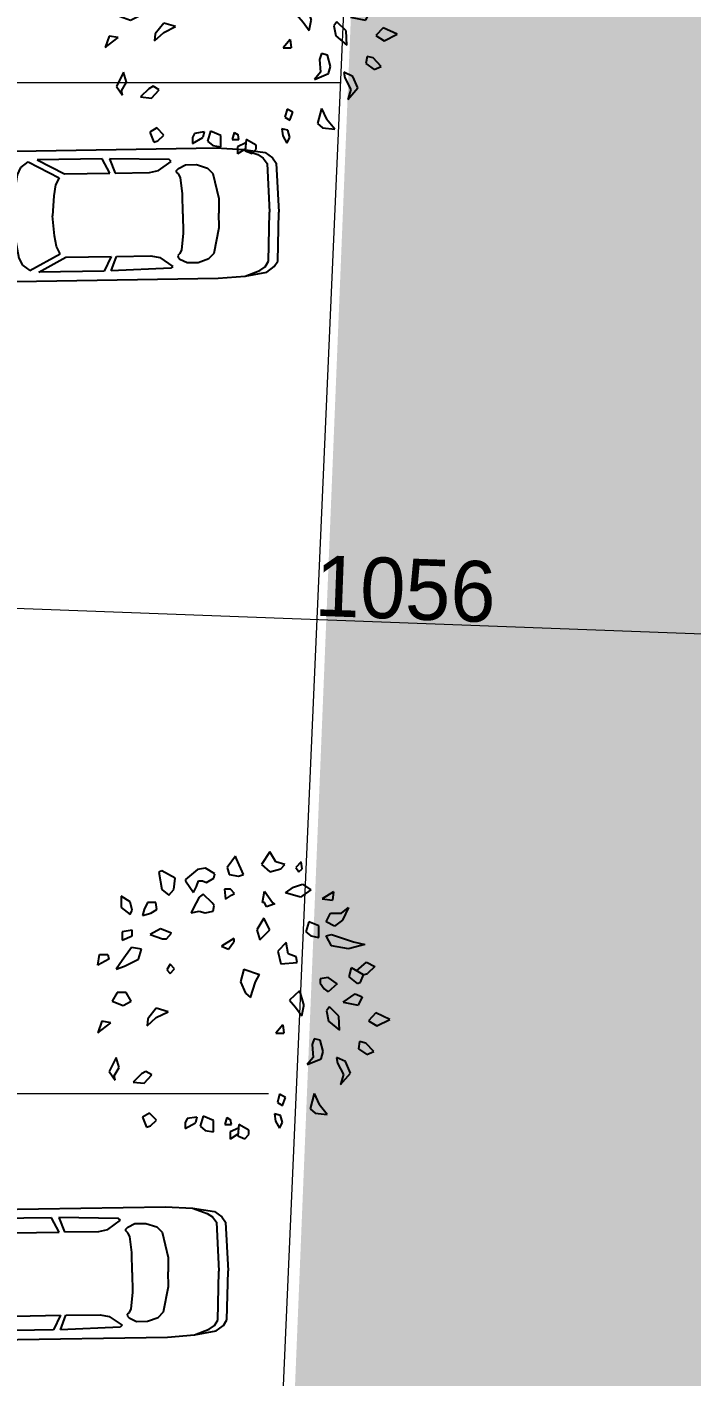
# Model space of a CAD drawing. Header units: centimetres. Extents: x 63871 to 181827, y -95930 to 42199.
# Drawn here: x 175835 to 176600, y 34026 to 35581 of the extents above; entities that cross this region are included whole.
import ezdxf

# ---------------------------------------------------------------- set-up
doc = ezdxf.new("R2010")
doc.units = ezdxf.units.CM
for name, color, linetype, lineweight in [('ARA SINIRLAR', 225, 'Continuous', 15), ('ARM_Pen_No__252', 8, 'Continuous', 18), ('OLUK', 222, 'Continuous', 15)]:
    doc.layers.add(name, color=color, linetype=linetype, lineweight=lineweight)
for name, color, linetype in [('CAY', 94, 'Continuous'), ('Dıış Ölçü', 140, 'Continuous'), ('furn', 7, 'Continuous')]:
    doc.layers.add(name, color=color, linetype=linetype)
doc.styles.add('RomanS', font='')
doc.styles.get('RomanS').set_extended_font_data('Stylus BT')
doc.dimstyles.new('BÖYÜK', dxfattribs={"dimtxt": 70, "dimasz": 5, "dimexe": 5, "dimexo": 5, "dimgap": 2, "dimtad": 3, "dimdec": 0, "dimzin": 0, "dimdsep": 46, "dimtxsty": 'RomanS', "dimblk": 'DOT', "dimcen": 5, "dimadec": 0, "dimazin": 0, "dimtfac": 1, "dimtdec": 0, "dimtix": 1, "dimtofl": 0, "dimtmove": 1, "dimatfit": 0, "dimldrblk": 'DOT', "dimfxl": 10, "dimfxlon": 1, "dimtolj": 1, "dimtzin": 0, "dimarcsym": 0})

# ---------------------------------------------------------------- blocks, each defined once
blk = doc.blocks.new('02PCAR03')
at = {"color": 0, "linetype": 'ByBlock'}
for p, q in [((-201, 30), (-203, 27)), ((-197, 33), (-201, 30)), ((-196, 30), (-198, 27)), ((-185, 35), (-197, 33)), ((-193, 32), (-196, 30)), ((-185, 35), (-193, 32)), ((-170, 36), (-185, 35)), ((-35, 36), (-170, 36)), ((-145, 29), (-144, 30)), ((-144, 30), (-111, 31)), ((-111, 31), (-114, 23)), ((-111, 23), (-107, 31)), ((-107, 31), (-71, 31)), ((-71, 31), (-86, 23)), ((-66, 30), (-83, 21)), ((-62, 27), (-66, 30)), ((-11, 35), (-35, 36)), ((-14, 33), (-19, 35)), ((-9, 29), (-14, 33)), ((-6, 32), (-11, 35)), ((-4, 29), (-6, 32)), ((-203, 27), (-204, 0)), ((-198, 27), (-199, 0)), ((-165, 25), (-168, 22)), ((-159, 27), (-165, 25)), ((-153, 27), (-159, 27)), ((-149, 25), (-153, 27)), ((-148, 24), (-149, 25)), ((-149, 22), (-148, 23)), ((-148, 23), (-148, 24)), ((-138, 24), (-145, 29)), ((-133, 23), (-138, 24)), ((-114, 23), (-133, 23)), ((-86, 23), (-111, 23)), ((-60, 23), (-62, 27)), ((-58, 11), (-60, 23)), ((-11, 14), (-56, 23)), ((-6, 20), (-9, 29)), ((-1, 13), (-4, 29)), ((-168, 22), (-171, 8)), ((-151, 11), (-150, 20)), ((-150, 20), (-149, 22)), ((-83, 21), (-81, 17)), ((-81, 17), (-80, 11)), ((-4, 0), (-6, 20)), ((-171, 8), (-171, 0)), ((-151, 0), (-151, 11)), ((-80, 11), (-79, 0)), ((-57, 0), (-58, 11)), ((0, 0), (-1, 13)), ((-203, -27), (-204, 0)), ((-198, -27), (-199, 0)), ((-171, -8), (-171, 0)), ((-151, 0), (-151, -11)), ((-80, -11), (-79, 0)), ((-57, 0), (-58, -11)), ((-4, 0), (-6, -20)), ((0, 0), (-1, -13)), ((-168, -22), (-171, -8)), ((-151, -11), (-150, -20)), ((-81, -17), (-80, -11)), ((-58, -11), (-60, -23)), ((-11, -14), (-56, -23)), ((-1, -13), (-4, -29)), ((-165, -25), (-168, -22)), ((-150, -20), (-149, -22)), ((-149, -22), (-148, -23)), ((-83, -21), (-81, -17)), ((-66, -30), (-83, -21)), ((-6, -20), (-9, -29)), ((-201, -30), (-203, -27)), ((-196, -30), (-198, -27)), ((-159, -27), (-165, -25)), ((-153, -27), (-159, -27)), ((-149, -25), (-153, -27)), ((-148, -24), (-149, -25)), ((-148, -23), (-148, -24)), ((-138, -24), (-145, -29)), ((-145, -29), (-144, -30)), ((-133, -23), (-138, -24)), ((-114, -23), (-133, -23)), ((-111, -31), (-114, -23)), ((-86, -23), (-111, -23)), ((-111, -23), (-107, -31)), ((-71, -31), (-86, -23)), ((-62, -27), (-66, -30)), ((-60, -23), (-62, -27)), ((-9, -29), (-14, -33)), ((-4, -29), (-6, -32)), ((-197, -33), (-201, -30)), ((-185, -35), (-197, -33)), ((-193, -32), (-196, -30)), ((-185, -35), (-193, -32)), ((-170, -36), (-185, -35)), ((-35, -36), (-170, -36)), ((-144, -30), (-111, -31)), ((-107, -31), (-71, -31)), ((-11, -35), (-35, -36)), ((-14, -33), (-19, -35)), ((-6, -32), (-11, -35))]:
    blk.add_line(p, q, dxfattribs=at)
blk = doc.blocks.new('_Dot')
at = {"color": 0, "linetype": 'ByBlock', "lineweight": -2}
blk.add_line((-0.5, 0), (-1, 0), dxfattribs=at)
at = {"color": 0, "linetype": 'ByBlock', "const_width": 0.5}
blk.add_lwpolyline([(-0.25, 0, 1), (0.25, 0, 1)], format="xyb", close=True, dxfattribs=at)
blk = doc.blocks.new('*D376')
at = {"layer": 'Defpoints', "color": 0, "transparency": 16777216}
for p in [(-2209.7, 19983.7), (-1154.3, 19944.5), (-1154.3, 19944.5)]:
    blk.add_point(p, dxfattribs=at)
at = {"layer": 'Dıış Ölçü', "color": 0, "lineweight": -2, "transparency": 16777216}
for p, q in [((-2209.7, 19983.7), (-2209.5, 19988.7)), ((-2204.7, 19983.5), (-1159.3, 19944.7)), ((-1154.3, 19944.5), (-1154.2, 19949.5))]:
    blk.add_line(p, q, dxfattribs=at)
at = {"layer": 'Dıış Ölçü', "color": 0, "lineweight": -2, "transparency": 16777216, "xscale": 5, "yscale": 5, "zscale": 5}
for p, rotation in [((-2209.7, 19983.7), 177.8731903117572), ((-1154.3, 19944.5), 357.8731903117572)]:
    blk.add_blockref('_Dot', p, dxfattribs=dict(at, rotation=rotation))
at = {"layer": 'Dıış Ölçü', "color": 0, "transparency": 16777216, "insert": (-1680.6, 20002.8), "char_height": 70, "attachment_point": 5, "rotation": 357.8732, "style": 'RomanS'}
blk.add_mtext('\\A1;1056', dxfattribs=at)
blk = doc.blocks.new('A$C5AA32782')
at = {"layer": 'CAY'}
for p, q in [((566, 945.5, 0), (539.4, 903.2, 0)), ((585.9, 912.6, 0), (566, 945.5, 0)), ((355.1, 891.8, 0), (328.5, 887.1, 0)), ((385, 873, 0), (355.1, 891.8, 0)), ((452.9, 931.4, 0), (426.3, 893.8, 0)), ((426.3, 893.8, 0), (432.9, 870.3, 0)), ((456.2, 922, 0), (452.9, 931.4, 0)), ((479.5, 870.3, 0), (456.2, 922, 0)), ((539.4, 903.2, 0), (566, 879.7, 0)), ((566, 879.7, 0), (602.6, 889.1, 0)), ((615.9, 903.2, 0), (585.9, 912.6, 0)), ((602.6, 889.1, 0), (615.9, 903.2, 0)), ((669.1, 912.6, 0), (652.5, 893.8, 0)), ((652.5, 893.8, 0), (662.4, 879.7, 0)), ((662.4, 879.7, 0), (672.4, 889.1, 0)), ((672.4, 889.1, 0), (669.1, 912.6, 0)), ((211.1, 882.5, 0), (201.2, 877.8, 0)), ((201.2, 877.8, 0), (211.1, 821.4, 0)), ((254.4, 859, 0), (211.1, 882.5, 0)), ((251, 821.4, 0), (254.4, 859, 0)), ((328.5, 887.1, 0), (288.5, 854.2, 0)), ((288.5, 854.2, 0), (288.5, 849.5, 0)), ((288.5, 849.5, 0), (315.2, 811.9, 0)), ((325.1, 830.7, 0), (331.8, 849.5, 0)), ((331.8, 849.5, 0), (345.1, 849.5, 0)), ((345.1, 849.5, 0), (358.4, 844.8, 0)), ((358.4, 844.8, 0), (381.7, 858.9, 0)), ((381.7, 858.9, 0), (385, 873, 0)), ((432.9, 870.3, 0), (462.9, 865.6, 0)), ((462.9, 865.6, 0), (479.5, 870.3, 0)), ((107, 781, 0), (77, 799.8, 0)), ((77, 799.8, 0), (77, 762.2, 0)), ((211.1, 821.4, 0), (234.4, 802.6, 0)), ((234.4, 802.6, 0), (251, 821.4, 0)), ((315.2, 811.9, 0), (325.1, 830.7, 0)), ((347, 805.9, 0), (333.7, 796.5, 0)), ((377, 777.7, 0), (347, 805.9, 0)), ((436.8, 821.9, 0), (416.8, 821.9, 0)), ((416.8, 821.9, 0), (420.1, 789, 0)), ((420.1, 789, 0), (440.1, 803.1, 0)), ((450.1, 807.8, 0), (436.8, 821.9, 0)), ((440.1, 803.1, 0), (450.1, 807.8, 0)), ((542.4, 778.7, 0), (549.1, 816.3, 0)), ((549.1, 816.3, 0), (575.7, 778.7, 0)), ((617.8, 810.6, 0), (644.5, 829.4, 0)), ((667.7, 796.5, 0), (617.8, 810.6, 0)), ((644.5, 829.4, 0), (674.4, 838.7, 0)), ((701, 820, 0), (667.7, 796.5, 0)), ((674.4, 838.7, 0), (701, 820, 0)), ((776.2, 813.8, 0), (739, 790.4, 0)), ((776.2, 813.8, 0), (772.2, 785.7, 0)), ((77, 762.2, 0), (107, 738.7, 0)), ((113.6, 752.8, 0), (107, 781, 0)), ((152.9, 755.4, 0), (147.3, 735.9, 0)), ((163.9, 778.9, 0), (152.9, 755.4, 0)), ((191.6, 778.9, 0), (163.9, 778.9, 0)), ((175, 743.7, 0), (194.4, 755.4, 0)), ((194, 755.2, 0), (191.6, 778.9, 0)), ((313.8, 759, 0), (307.1, 744.9, 0)), ((333.7, 796.5, 0), (313.8, 759, 0)), ((383.6, 768.3, 0), (377, 777.7, 0)), ((380.3, 749.6, 0), (383.6, 768.3, 0)), ((549.1, 778.7, 0), (542.4, 778.7, 0)), ((555.7, 764.6, 0), (549.1, 778.7, 0)), ((582.4, 774, 0), (555.7, 764.6, 0)), ((575.7, 778.7, 0), (582.4, 774, 0)), ((739, 790.4, 0), (772.2, 785.7, 0)), ((802.2, 743.4, 0), (825.4, 762.2, 0)), ((825.4, 762.2, 0), (805.5, 719.9, 0)), ((107, 738.7, 0), (113.6, 752.8, 0)), ((147.3, 735.9, 0), (175, 743.7, 0)), ((307.1, 744.9, 0), (333.7, 749.6, 0)), ((333.7, 749.6, 0), (353.7, 744.9, 0)), ((353.7, 744.9, 0), (380.3, 749.6, 0)), ((547, 726.4, 0), (523.7, 688.8, 0)), ((566.9, 688.8, 0), (547, 726.4, 0)), ((695, 715.3, 0), (685, 682.5, 0)), ((728.2, 701.2, 0), (695, 715.3, 0)), ((752.3, 715.2, 0), (765.6, 743.4, 0)), ((778.9, 701.1, 0), (752.3, 715.2, 0)), ((765.6, 743.4, 0), (802.2, 743.4, 0)), ((805.5, 719.9, 0), (778.9, 701.1, 0)), ((113.6, 687.1, 0), (80.3, 682.4, 0)), ((80.3, 682.4, 0), (80.3, 654.2, 0)), ((80.3, 654.2, 0), (113.6, 668.3, 0)), ((113.6, 668.3, 0), (113.6, 687.1, 0)), ((206.1, 691.9, 0), (172.9, 673.1, 0)), ((172.9, 673.1, 0), (212.8, 659, 0)), ((242.7, 677.8, 0), (206.1, 691.9, 0)), ((226.1, 659, 0), (242.7, 677.8, 0)), ((523.7, 688.8, 0), (533.7, 655.9, 0)), ((533.7, 655.9, 0), (566.9, 688.8, 0)), ((685, 682.5, 0), (701.6, 668.4, 0)), ((701.6, 668.4, 0), (728.2, 663.7, 0)), ((728.2, 663.7, 0), (728.2, 701.2, 0)), ((752.3, 668.3, 0), (768.9, 673, 0)), ((768.9, 635.4, 0), (752.3, 668.3, 0)), ((768.9, 673, 0), (842.1, 649.5, 0)), ((110.8, 630, 0), (80.9, 587.7, 0)), ((144.1, 625.3, 0), (110.8, 630, 0)), ((134.1, 592.4, 0), (144.1, 625.3, 0)), ((212.8, 659, 0), (226.1, 659, 0)), ((447.5, 660.3, 0), (407.6, 634.6, 0)), ((407.6, 634.6, 0), (430.9, 625.3, 0)), ((430.9, 625.3, 0), (447.5, 648.7, 0)), ((447.5, 660.3, 0), (447.5, 648.7, 0)), ((619.8, 646.7, 0), (593.2, 618.5, 0)), ((626.5, 609.1, 0), (619.8, 646.7, 0)), ((825.4, 626, 0), (768.9, 635.4, 0)), ((878.7, 640.1, 0), (825.4, 626, 0)), ((842.1, 649.5, 0), (878.7, 640.1, 0)), ((0.4, 572.3, 0), (5.9, 607.5, 0)), ((36.4, 591.8, 0), (0.4, 572.3, 0)), ((5.9, 607.5, 0), (33.6, 607.5, 0)), ((33.6, 607.5, 0), (36.4, 591.8, 0)), ((80.9, 587.7, 0), (60.9, 559.5, 0)), ((87.6, 568.9, 0), (134.1, 592.4, 0)), ((593.2, 618.5, 0), (603.2, 576.2, 0)), ((603.2, 576.2, 0), (656.4, 580.9, 0)), ((653.1, 599.7, 0), (626.5, 609.1, 0)), ((656.4, 580.9, 0), (653.1, 599.7, 0)), ((851.7, 554.1, 0), (885, 582.3, 0)), ((885, 582.3, 0), (911.6, 568.2, 0)), ((60.9, 559.5, 0), (87.6, 568.9, 0)), ((238.2, 576, 0), (227.1, 556.4, 0)), ((227.1, 556.4, 0), (238.2, 544.7, 0)), ((252.1, 560.3, 0), (238.2, 576, 0)), ((238.2, 544.7, 0), (252.1, 560.3, 0)), ((480.7, 559.5, 0), (469.6, 517.6, 0)), ((480.7, 559.5, 0), (532.8, 541.1, 0)), ((519.5, 517.6, 0), (532.8, 541.1, 0)), ((827.9, 533.9, 0), (835.1, 563.5, 0)), ((855.1, 511.8, 0), (827.9, 533.9, 0)), ((875, 540, 0), (835.1, 563.5, 0)), ((865, 516.5, 0), (875, 540, 0)), ((873.9, 540.7, 0), (888.3, 544.7, 0)), ((911.6, 568.2, 0), (888.3, 544.7, 0)), ((469.6, 517.6, 0), (486.2, 480, 0)), ((502.9, 465.9, 0), (519.5, 517.6, 0)), ((758.9, 532, 0), (732.3, 527.3, 0)), ((732.3, 527.3, 0), (732.3, 513.2, 0)), ((732.3, 513.2, 0), (745.6, 494.4, 0)), ((745.6, 494.4, 0), (758.9, 485, 0)), ((788.5, 511.1, 0), (758.9, 532, 0)), ((788.5, 511.1, 0), (758.9, 485, 0)), ((855.1, 511.8, 0), (865, 516.5, 0)), ((63.9, 482, 0), (47.2, 453.8, 0)), ((47.2, 453.8, 0), (83.8, 439.7, 0)), ((93.8, 482, 0), (63.9, 482, 0)), ((83.8, 439.7, 0), (110.4, 453.8, 0)), ((110.4, 453.8, 0), (93.8, 482, 0)), ((486.2, 480, 0), (502.9, 465.9, 0)), ((664, 488.3, 0), (631.4, 457.6, 0)), ((631.4, 457.6, 0), (651.4, 434.1, 0)), ((664, 488.3, 0), (678, 438.8, 0)), ((807.7, 450.2, 0), (846.9, 477.9, 0)), ((807.7, 450.2, 0), (856.9, 440.3, 0)), ((846.9, 477.9, 0), (870.2, 468.5, 0)), ((870.2, 468.5, 0), (856.9, 440.3, 0)), ((192.8, 430.8, 0), (165.1, 395.5, 0)), ((231.6, 419, 0), (192.8, 430.8, 0)), ((192.8, 399.5, 0), (231.6, 419, 0)), ((651.4, 434.1, 0), (671.4, 405.9, 0)), ((671.4, 405.9, 0), (678, 438.8, 0)), ((762.3, 435, 0), (752.8, 421.6, 0)), ((752.8, 421.6, 0), (759.9, 388.1, 0)), ((793.1, 404.9, 0), (762.3, 435, 0)), ((795.4, 358, 0), (793.1, 404.9, 0)), ((915.7, 415.1, 0), (891.6, 389.5, 0)), ((961, 393.8, 0), (915.7, 415.1, 0)), ((13.3, 387.6, 0), (0, 350, 0)), ((0, 350, 0), (43.2, 382.9, 0)), ((43.2, 382.9, 0), (13.3, 387.6, 0)), ((162.3, 372.1, 0), (192.8, 399.5, 0)), ((165.1, 395.5, 0), (162.3, 372.1, 0)), ((609.3, 376.3, 0), (585.9, 348.8, 0)), ((609.3, 376.3, 0), (612.6, 348.8, 0)), ((759.9, 388.1, 0), (795.4, 358, 0)), ((891.6, 389.5, 0), (918.8, 372.4, 0)), ((918.8, 372.4, 0), (961, 393.8, 0)), ((585.9, 348.8, 0), (612.6, 348.8, 0)), ((712.3, 330, 0), (705.7, 311.2, 0)), ((705.7, 311.2, 0), (709, 268.9, 0)), ((732.3, 325.3, 0), (712.3, 330, 0)), ((742.3, 287.7, 0), (732.3, 325.3, 0)), ((862, 320.6, 0), (858.7, 297.1, 0)), ((882, 315.9, 0), (862, 320.6, 0)), ((908.6, 287.7, 0), (882, 315.9, 0)), ((60.4, 268.9, 0), (37.1, 221.9, 0)), ((70.4, 236, 0), (60.4, 268.9, 0)), ((709, 268.9, 0), (689.1, 245.4, 0)), ((735.6, 264.2, 0), (742.3, 287.7, 0)), ((815.5, 254.8, 0), (785.5, 268.9, 0)), ((785.5, 268.9, 0), (788.8, 250.1, 0)), ((858.7, 297.1, 0), (885.3, 278.3, 0)), ((885.3, 278.3, 0), (908.6, 287.7, 0)), ((53.7, 207.8, 0), (70.4, 236, 0)), ((158.3, 222.5, 0), (144.4, 214.7, 0)), ((177.7, 210.8, 0), (158.3, 222.5, 0)), ((689.1, 245.4, 0), (735.6, 264.2, 0)), ((788.8, 250.1, 0), (808.8, 212.5, 0)), ((788.8, 250.1, 0), (808.8, 212.5, 0)), ((832.1, 217.2, 0), (815.5, 254.8, 0)), ((37.1, 221.9, 0), (57.1, 193.7, 0)), ((57.1, 193.7, 0), (53.7, 207.8, 0)), ((144.4, 214.7, 0), (116.7, 187.3, 0)), ((116.7, 187.3, 0), (152.8, 183.4, 0)), ((152.8, 183.4, 0), (177.7, 210.8, 0)), ((798.8, 179.6, 0), (832.1, 217.2, 0)), ((808.8, 212.5, 0), (798.8, 179.6, 0)), ((598.8, 147.3, 0), (591.7, 120.5, 0)), ((617.8, 137.2, 0), (598.8, 147.3, 0)), ((608.3, 110.5, 0), (617.8, 137.2, 0)), ((711.9, 149.9, 0), (699, 99.8, 0)), ((711.9, 149.9, 0), (729, 113.9, 0)), ((591.7, 120.5, 0), (608.3, 110.5, 0)), ((699, 99.8, 0), (715.7, 85.7, 0)), ((755.6, 81, 0), (729, 113.9, 0)), ((170.2, 85.7, 0), (146.9, 71.6, 0)), ((146.9, 71.6, 0), (160.2, 38.7, 0)), ((193.4, 62.2, 0), (170.2, 85.7, 0)), ((173.5, 43.4, 0), (193.4, 62.2, 0)), ((294.7, 67.6, 0), (288.1, 53.5, 0)), ((288.1, 53.5, 0), (288.1, 34.7, 0)), ((288.1, 34.7, 0), (321.3, 53.5, 0)), ((325.8, 72.5, 0), (294.7, 67.6, 0)), ((325.8, 72.5, 0), (321.3, 53.5, 0)), ((347.3, 75.1, 0), (337.3, 42.2, 0)), ((380.6, 61, 0), (347.3, 75.1, 0)), ((380.6, 23.4, 0), (380.6, 61, 0)), ((424.6, 70.4, 0), (418.1, 47.4, 0)), ((418.1, 47.4, 0), (440.3, 47.4, 0)), ((424.6, 70.4, 0), (437.5, 63.1, 0)), ((440.3, 47.4, 0), (437.5, 63.1, 0)), ((463.9, 47.9, 0), (460.6, 10.4, 0)), ((497.2, 29.2, 0), (463.9, 47.9, 0)), ((601.4, 77.9, 0), (581.4, 82.6, 0)), ((581.4, 82.6, 0), (584.8, 59.1, 0)), ((584.8, 59.1, 0), (598.1, 35.6, 0)), ((598.1, 35.6, 0), (608, 54.4, 0)), ((608, 54.4, 0), (601.4, 77.9, 0)), ((715.7, 85.7, 0), (755.6, 81, 0)), ((160.2, 38.7, 0), (173.5, 43.4, 0)), ((337.3, 42.2, 0), (354, 28.1, 0)), ((354, 28.1, 0), (380.6, 23.4, 0)), ((462.9, 36.2, 0), (435.8, 23.5, 0)), ((435.8, 23.5, 0), (435.8, 0, 0)), ((461.1, 15.9, 0), (435.8, 0, 0)), ((460.6, 10.4, 0), (483.9, 1, 0)), ((483.9, 1, 0), (497.2, 15.1, 0)), ((497.2, 15.1, 0), (497.2, 29.2, 0))]:
    blk.add_line(p, q, dxfattribs=at)
blk = doc.blocks.new('VAZİYET PLANI')
at = {"layer": 'ARM_Pen_No__252'}
h = blk.add_hatch(dxfattribs=at)
h.set_pattern_fill('AR-HBONE', color=256, scale=0.51)
h.set_pattern_definition([(45, (-177951.86, -14930.114), (0, 73.27889), [155.448, -51.816]), (135, (-177915.22, -14893.474), (7e-15, 73.27889), [155.448, -51.816])])
h.paths.add_polyline_path([(-2120.2, 12277.2), (-2253.9, 9232.9), (-7195.1, 9337.4), (-6197.4, 12277.2)], flags=16)
h.paths.add_polyline_path([(-5125.4, 15515.8), (-2357.2, 23672.5), (-2865.8, 23896), (-7797.7, 9350.1), (-10518.2, 9407.7), (-10683.6, 8961), (623.4, 8722.4), (643.2, 9171.7), (-1702.9, 9221.3), (-1092.5, 23116.6), (-1633.6, 23354.4), (-1935.7, 15952.7), (-1958.7, 15952.7), (-1976.5, 15548.8)])
h.paths.add_polyline_path([(-1976.5, 15548.8), (-5125.4, 15515.8), (-6122.7, 12576.9), (-2107, 12576.9)])
at = {"layer": 'ARA SINIRLAR'}
for p, q in [((-3404.4, 20586.6), (-1755.2, 20586.6)), ((-3799.8, 19421.6), (-1838.3, 19421.6))]:
    blk.add_line(p, q, dxfattribs=at)
blk.add_lwpolyline([(-1971.8, 15655.7), (-1633.6, 23354.4)], dxfattribs=at)
at = {"layer": 'CAY', "xscale": 0.3501001178103892, "yscale": 0.3501001178103892, "zscale": 0.3501001178103892}
for p in [(-2026.7, 20504.3, 0), (-2035.2, 19369.2, 0)]:
    blk.add_blockref('A$C5AA32782', p, dxfattribs=at)
at = {"layer": 'furn', "linetype": 'Continuous', "xscale": 2.086125961570064, "yscale": 2.086125961570064, "zscale": 2.086125961570064, "rotation": 180.9296038315417}
for p in [(-2252.2, 20430.3), (-2310.6, 19210.3)]:
    blk.add_blockref('02PCAR03', p, dxfattribs=at)
at = {"layer": 'Dıış Ölçü'}
dim = blk.add_aligned_dim(p1=(-2209.7, 19983.7), p2=(-1154.3, 19944.5), distance=0, dimstyle='BÖYÜK', dxfattribs=at)
dim.commit()
dim.dimension.update_dxf_attribs({"geometry": '*D376', "text_midpoint": (-1680.6, 20002.8)})

msp = doc.modelspace()

# ---------------------------------------------------------------- block references
at = {"layer": 'OLUK'}
msp.add_blockref('VAZİYET PLANI', (177951.9, 14930.1), dxfattribs=at)

doc.saveas('drawing.dxf')
